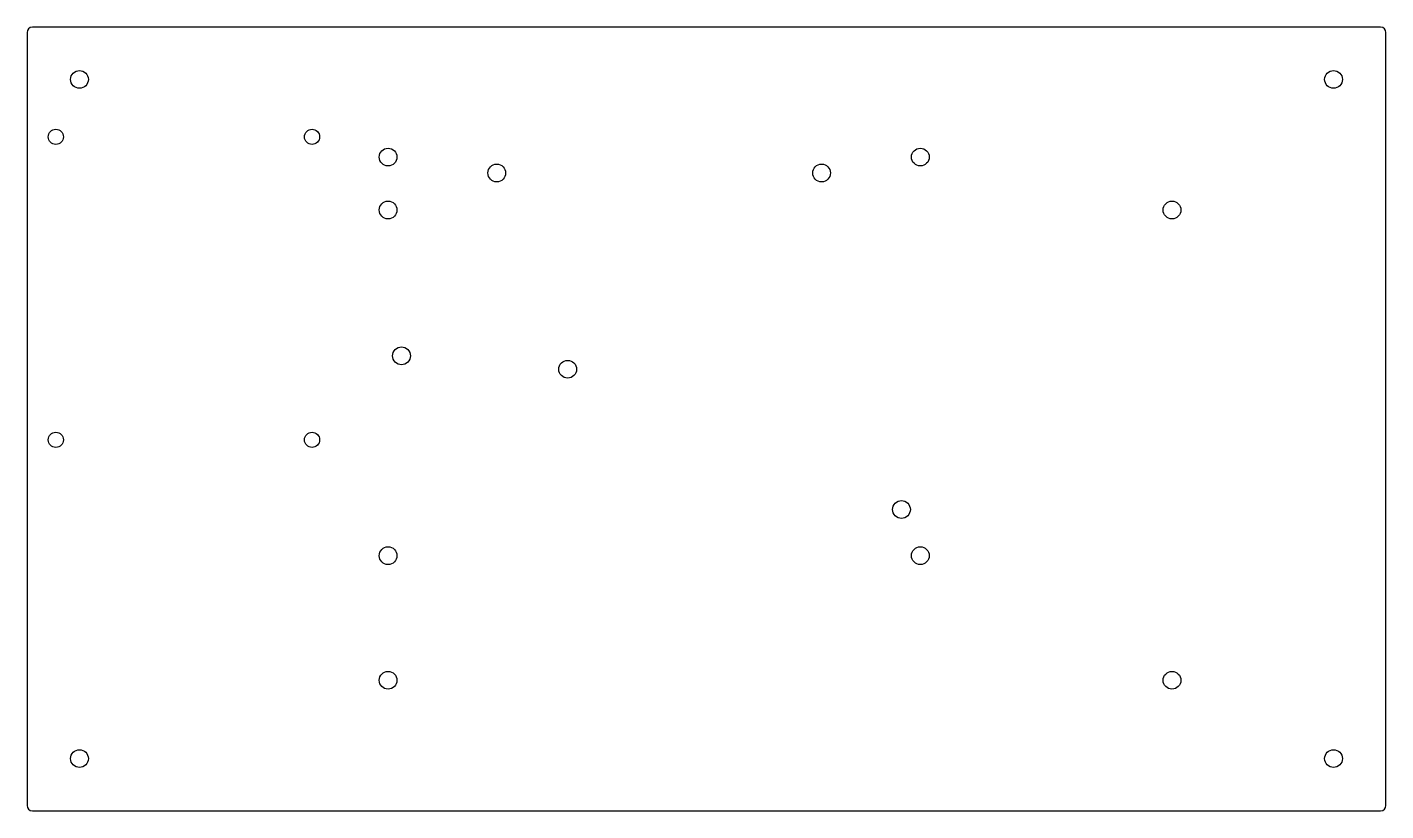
# Model space of a CAD drawing. Header units: inches. Extents: x -5.1 to 5.1, y -3 to 3.
import ezdxf

# ---------------------------------------------------------------- set-up
doc = ezdxf.new("R2010")
doc.units = ezdxf.units.IN
doc.layers.add('CUTOUTS', color=1, linetype='CONTINUOUS')
doc.layers.add('PERIMETER', color=5, linetype='CONTINUOUS')

msp = doc.modelspace()

# ---------------------------------------------------------------- linework, layer by layer
at = {"layer": 'CUTOUTS'}
for centre, radius in [((-4.724, 2.559), 0.0669), ((4.724, 2.559), 0.0669), ((-4.902, 2.126), 0.0571), ((-2.972, 2.126), 0.0571), ((-2.399, 1.974), 0.0669), ((1.611, 1.974), 0.0669), ((-1.58, 1.854), 0.0669), ((0.867, 1.854), 0.0669), ((-2.399, 1.575), 0.0669), ((3.507, 1.575), 0.0669), ((-2.298, 0.476), 0.0669), ((-1.046, 0.375), 0.0669), ((-4.902, -0.157), 0.0571), ((-2.972, -0.157), 0.0571), ((1.469, -0.682), 0.0669), ((-2.399, -1.03), 0.0669), ((1.611, -1.03), 0.0669), ((-2.399, -1.969), 0.0669), ((3.507, -1.969), 0.0669), ((-4.724, -2.559), 0.0669), ((4.724, -2.559), 0.0669)]:
    msp.add_circle(centre, radius, dxfattribs=at)
at = {"layer": 'PERIMETER'}
for p, q in [((-5.118, 2.913), (-5.118, -2.913)), ((5.079, 2.953), (-5.079, 2.953)), ((5.118, -2.913), (5.118, 2.913)), ((-5.079, -2.953), (5.079, -2.953))]:
    msp.add_line(p, q, dxfattribs=at)
for centre, start, end in [((-5.079, 2.913), 90, 180), ((5.079, 2.913), 0, 90), ((-5.079, -2.913), 180, 270), ((5.079, -2.913), -90, 0)]:
    msp.add_arc(centre, 0.0394, start, end, dxfattribs=at)

doc.saveas('drawing.dxf')
